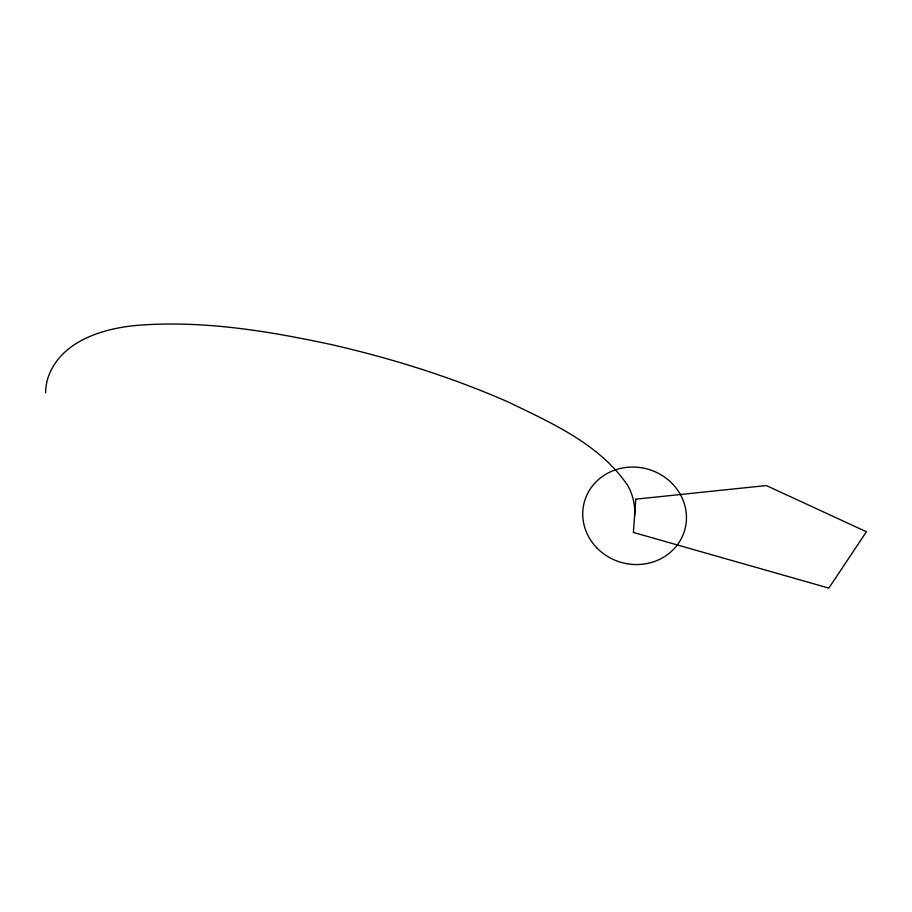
<?xml version="1.0" encoding="UTF-8"?>
<svg xmlns="http://www.w3.org/2000/svg" width="912" height="912" viewBox="0 0 912 912"><rect width="100%" height="100%" fill="white"/><g stroke="black" fill="none" stroke-linecap="round" stroke-linejoin="round"><path stroke-width="1.37" d="M634.592 515.816C635.356 505.271 632.905 494.555 627.65 485.389C599.891 444.372 552.216 423.339 509.09 402.397C452.113 377.272 392.434 358.598 331.786 344.679C267.923 330.965 202.304 320.055 136.8 325.402C102.315 328.525 60.534 341.362 48.085 377.511A393.676 143.948 11.3 0 0 45.6 392.798M635.789 499.172L633.395 532.448L828.86 588.103L866.4 531.753L766.308 485.549L635.789 499.172M597.041 548.089A52.109 48.484 15.5 0 0 684.342 531.308A52.109 48.484 15.5 0 0 622.406 468.027A52.109 48.484 15.5 0 0 597.041 548.089"/></g></svg>
